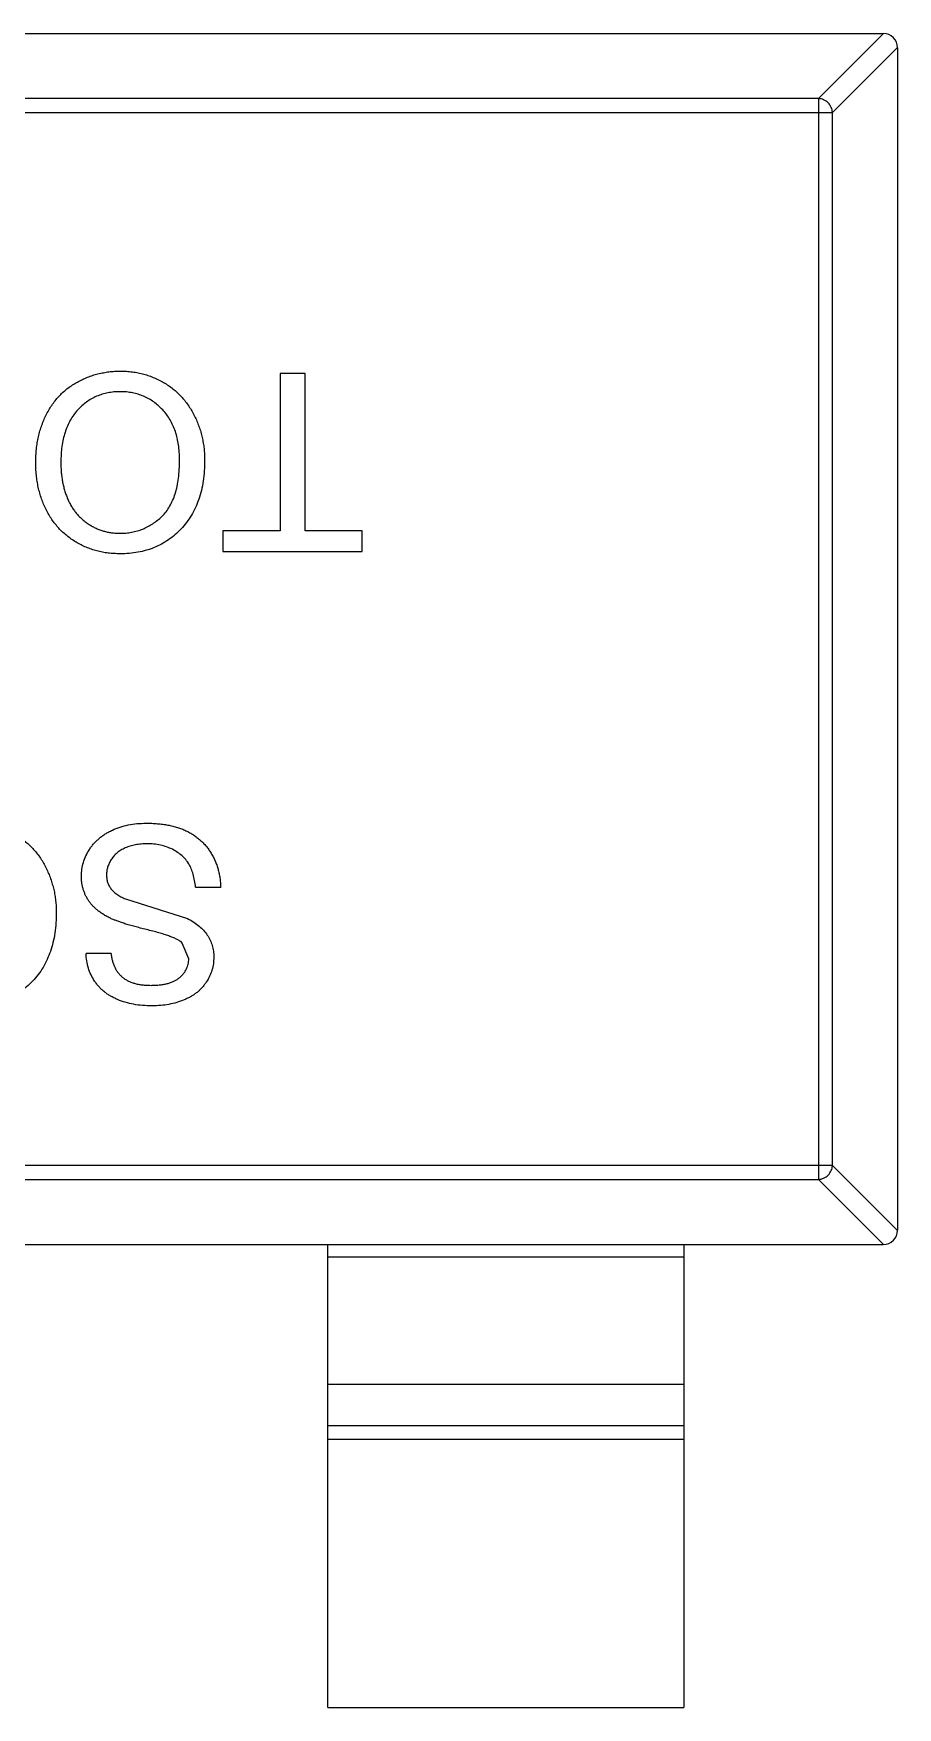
# Model space of a CAD drawing. Header units: millimetres. Extents: x -67 to 102, y -58 to 29.
# Drawn here: x 66.139 to 67.353, y -3.354 to -1.004 of the extents above; entities that cross this region are included whole.
import ezdxf

# ---------------------------------------------------------------- set-up
doc = ezdxf.new("R2010")
doc.units = ezdxf.units.MM
doc.header["$LTSCALE"] = 1.21
doc.header["$MEASUREMENT"] = 0
doc.layers.get('0').update_dxf_attribs({"linetype": 'CONTINUOUS'})

msp = doc.modelspace()

# ---------------------------------------------------------------- linework, layer by layer
at = {"color": 7, "linetype": 'Continuous'}
for p, q in [((64.3725, -1.0036), (67.3325, -1.0036)), ((67.2414, -1.095), (67.3328, -1.0036)), ((67.3525, -1.0233), (67.2611, -1.1147)), ((67.3525, -1.0236), (67.3525, -2.6836)), ((67.2414, -1.095), (64.4636, -1.095)), ((67.2414, -1.095), (67.2414, -2.6122)), ((64.4439, -1.1147), (67.2611, -1.1147)), ((67.2611, -2.5925), (67.2611, -1.1147)), ((66.4855, -1.4808), (66.4855, -1.7019)), ((66.5208, -1.4808), (66.4855, -1.4808)), ((66.5208, -1.7019), (66.5208, -1.4808)), ((66.4054, -1.7019), (66.4054, -1.7308)), ((66.4855, -1.7019), (66.4054, -1.7019)), ((66.6009, -1.7019), (66.5208, -1.7019)), ((66.6009, -1.7308), (66.6009, -1.7019)), ((66.4054, -1.7308), (66.6009, -1.7308)), ((66.3669, -2.2019), (66.4022, -2.2019)), ((66.2686, -2.2184), (66.3556, -2.2461)), ((66.2483, -2.2949), (66.2131, -2.2949)), ((66.3573, -2.3025), (66.3483, -2.2804)), ((67.2611, -2.5925), (64.4439, -2.5925)), ((67.2611, -2.5925), (67.3525, -2.6839)), ((64.4636, -2.6122), (67.2414, -2.6122)), ((67.3328, -2.7036), (67.2414, -2.6122)), ((64.3725, -2.7036), (67.3325, -2.7036)), ((66.5525, -3.3536), (66.5525, -2.7036)), ((67.0525, -2.7214), (66.5525, -2.7214)), ((67.0525, -2.7036), (67.0525, -3.3536)), ((66.5525, -2.8996), (67.0525, -2.8996)), ((66.5525, -2.9576), (67.0525, -2.9576)), ((67.0525, -2.9774), (66.5525, -2.9774)), ((66.5525, -3.3536), (67.0525, -3.3536))]:
    msp.add_line(p, q, dxfattribs=at)
for centre, start, end in [((67.3325, -1.0236), 0, 90), ((67.3325, -2.6836), 270, 0)]:
    msp.add_arc(centre, 0.02, start, end, dxfattribs=at)
for points, knots in [([(67.2611, -1.1147), (67.261, -1.1122), (67.2599, -1.1071), (67.2555, -1.1006), (67.249, -1.0962), (67.2439, -1.0951), (67.2414, -1.095)], [0, 0, 0, 0, 0.249032, 0.5, 0.750968, 1, 1, 1, 1]), ([(66.1425, -1.6054), (66.1426, -1.6023), (66.1427, -1.5961), (66.1434, -1.5871), (66.1446, -1.5783), (66.1462, -1.5697), (66.1484, -1.5614), (66.151, -1.5533), (66.1541, -1.5455), (66.1577, -1.5379), (66.1617, -1.5307), (66.1661, -1.5239), (66.1709, -1.5176), (66.1761, -1.5117), (66.1817, -1.5063), (66.1877, -1.5014), (66.1941, -1.4968), (66.2009, -1.4928), (66.2079, -1.4893), (66.2151, -1.4861), (66.2224, -1.4835), (66.2299, -1.4813), (66.2375, -1.4797), (66.2453, -1.4784), (66.2532, -1.4777), (66.2585, -1.4776), (66.2611, -1.4776)], [0, 0, 0, 0, 0.04756, 0.093962, 0.139112, 0.183626, 0.227457, 0.270703, 0.313611, 0.35626, 0.398366, 0.439557, 0.480045, 0.519888, 0.559658, 0.599421, 0.639208, 0.679668, 0.72002, 0.759859, 0.79956, 0.839199, 0.878956, 0.918794, 0.959083, 1, 1, 1, 1]), ([(66.2611, -1.4776), (66.264, -1.4776), (66.2697, -1.4777), (66.2781, -1.4786), (66.2863, -1.4798), (66.2943, -1.4817), (66.302, -1.4841), (66.3095, -1.487), (66.3168, -1.4904), (66.3238, -1.4944), (66.3304, -1.4988), (66.3367, -1.5036), (66.3426, -1.5088), (66.348, -1.5145), (66.3531, -1.5204), (66.3576, -1.5268), (66.3619, -1.5335), (66.3656, -1.5406), (66.3689, -1.5479), (66.3718, -1.5554), (66.3743, -1.563), (66.3762, -1.5707), (66.3778, -1.5785), (66.3789, -1.5864), (66.3796, -1.5944), (66.3797, -1.5998), (66.3797, -1.6025)], [0, 0, 0, 0, 0.044697, 0.088534, 0.131409, 0.173814, 0.215715, 0.257247, 0.298848, 0.340604, 0.382029, 0.42297, 0.463632, 0.504048, 0.544591, 0.584964, 0.626265, 0.667979, 0.709943, 0.751382, 0.792619, 0.833948, 0.875008, 0.916446, 0.957907, 1, 1, 1, 1]), ([(66.2613, -1.5064), (66.2583, -1.5065), (66.2525, -1.5067), (66.2439, -1.5079), (66.2358, -1.51), (66.228, -1.5127), (66.2207, -1.5165), (66.2138, -1.5208), (66.2073, -1.5262), (66.2012, -1.5322), (66.1957, -1.539), (66.1908, -1.5465), (66.1869, -1.5548), (66.1834, -1.5636), (66.1809, -1.5732), (66.1791, -1.5834), (66.178, -1.5943), (66.1779, -1.6018), (66.1778, -1.6056)], [0, 0, 0, 0, 0.061055, 0.119545, 0.176806, 0.232956, 0.288583, 0.344667, 0.401662, 0.46054, 0.520477, 0.581213, 0.643431, 0.707961, 0.775371, 0.846414, 0.921152, 1, 1, 1, 1]), ([(66.3445, -1.6021), (66.3444, -1.5985), (66.3443, -1.5914), (66.3431, -1.5812), (66.3413, -1.5715), (66.3388, -1.5624), (66.3354, -1.5539), (66.3313, -1.546), (66.3265, -1.5386), (66.3209, -1.532), (66.3148, -1.526), (66.3083, -1.5207), (66.3014, -1.5163), (66.2941, -1.5127), (66.2864, -1.5099), (66.2784, -1.5079), (66.27, -1.5067), (66.2642, -1.5065), (66.2613, -1.5064)], [0, 0, 0, 0, 0.075964, 0.148125, 0.217201, 0.2833, 0.347202, 0.4093, 0.470426, 0.531588, 0.591739, 0.650258, 0.707303, 0.764208, 0.821148, 0.879119, 0.938423, 1, 1, 1, 1]), ([(66.261, -1.734), (66.2582, -1.7339), (66.2526, -1.7338), (66.2443, -1.7331), (66.2362, -1.7318), (66.2283, -1.73), (66.2207, -1.7277), (66.2132, -1.7249), (66.206, -1.7215), (66.1991, -1.7177), (66.1924, -1.7134), (66.1861, -1.7086), (66.1802, -1.7035), (66.1747, -1.698), (66.1697, -1.6921), (66.165, -1.6857), (66.1607, -1.679), (66.1569, -1.6718), (66.1535, -1.6644), (66.1506, -1.6567), (66.1481, -1.6488), (66.146, -1.6406), (66.1445, -1.6321), (66.1433, -1.6234), (66.1427, -1.6145), (66.1426, -1.6084), (66.1425, -1.6054)], [0, 0, 0, 0, 0.043099, 0.085587, 0.126908, 0.167967, 0.20845, 0.249025, 0.289281, 0.33001, 0.370598, 0.410466, 0.450033, 0.489688, 0.529116, 0.569037, 0.609703, 0.650759, 0.692509, 0.734219, 0.776707, 0.819552, 0.863351, 0.907839, 0.953334, 1, 1, 1, 1]), ([(66.1778, -1.6056), (66.1778, -1.6081), (66.1779, -1.613), (66.1784, -1.6201), (66.1791, -1.627), (66.1802, -1.6337), (66.1817, -1.6402), (66.1834, -1.6464), (66.1854, -1.6523), (66.1878, -1.6581), (66.1904, -1.6635), (66.1934, -1.6687), (66.1967, -1.6735), (66.2002, -1.678), (66.2041, -1.6821), (66.2082, -1.686), (66.2126, -1.6896), (66.2173, -1.6928), (66.2222, -1.6957), (66.2273, -1.6982), (66.2325, -1.7004), (66.2379, -1.7021), (66.2434, -1.7035), (66.249, -1.7045), (66.2549, -1.705), (66.2588, -1.7051), (66.2608, -1.7052)], [0, 0, 0, 0, 0.050852, 0.099752, 0.147438, 0.194086, 0.239171, 0.28334, 0.326577, 0.368936, 0.410572, 0.451051, 0.490877, 0.530044, 0.568937, 0.607578, 0.64642, 0.685679, 0.724799, 0.763513, 0.802173, 0.84074, 0.879649, 0.919071, 0.959098, 1, 1, 1, 1]), ([(66.2608, -1.7052), (66.2636, -1.7051), (66.2691, -1.705), (66.2773, -1.7038), (66.2852, -1.7019), (66.2928, -1.6994), (66.3, -1.696), (66.3069, -1.6918), (66.3136, -1.687), (66.3199, -1.6815), (66.3258, -1.6751), (66.3308, -1.6675), (66.335, -1.659), (66.3386, -1.6495), (66.3412, -1.6391), (66.3431, -1.6276), (66.3443, -1.6152), (66.3444, -1.6066), (66.3445, -1.6021)], [0, 0, 0, 0, 0.055943, 0.110382, 0.164048, 0.216759, 0.269601, 0.323009, 0.377581, 0.433449, 0.490922, 0.550625, 0.613117, 0.679861, 0.751358, 0.828261, 0.910795, 1, 1, 1, 1]), ([(66.3797, -1.6025), (66.3796, -1.6075), (66.3795, -1.6173), (66.3779, -1.6315), (66.3753, -1.6449), (66.3716, -1.6574), (66.367, -1.6691), (66.3613, -1.68), (66.3545, -1.69), (66.3468, -1.6992), (66.3381, -1.7073), (66.329, -1.7145), (66.3191, -1.7205), (66.3086, -1.7255), (66.2976, -1.7293), (66.2859, -1.732), (66.2736, -1.7337), (66.2653, -1.7339), (66.261, -1.734)], [0, 0, 0, 0, 0.075226, 0.146575, 0.2145, 0.27953, 0.342403, 0.403496, 0.463762, 0.523864, 0.583252, 0.641302, 0.698898, 0.756295, 0.814628, 0.874325, 0.935783, 1, 1, 1, 1]), ([(66.0528, -2.1122), (66.0557, -2.1122), (66.0614, -2.1123), (66.0698, -2.1132), (66.078, -2.1145), (66.086, -2.1163), (66.0937, -2.1187), (66.1012, -2.1216), (66.1085, -2.125), (66.1154, -2.129), (66.1221, -2.1334), (66.1284, -2.1382), (66.1343, -2.1434), (66.1396, -2.1491), (66.1447, -2.155), (66.1493, -2.1614), (66.1535, -2.1681), (66.1572, -2.1752), (66.1606, -2.1825), (66.1634, -2.19), (66.1659, -2.1976), (66.1679, -2.2053), (66.1695, -2.2131), (66.1705, -2.221), (66.1713, -2.229), (66.1714, -2.2344), (66.1714, -2.2371)], [0, 0, 0, 0, 0.044697, 0.088534, 0.131409, 0.173814, 0.215715, 0.257247, 0.298848, 0.340604, 0.382029, 0.42297, 0.463632, 0.504048, 0.544591, 0.584964, 0.626265, 0.667979, 0.709943, 0.751382, 0.792619, 0.833948, 0.875008, 0.916446, 0.957907, 1, 1, 1, 1]), ([(66.2067, -2.1864), (66.2068, -2.1831), (66.207, -2.1766), (66.2093, -2.1671), (66.2128, -2.1578), (66.2169, -2.1504), (66.2208, -2.1448), (66.224, -2.1408), (66.2276, -2.1371), (66.2315, -2.1335), (66.2357, -2.1302), (66.2402, -2.1272), (66.245, -2.1244), (66.2519, -2.121), (66.261, -2.1174), (66.2726, -2.1144), (66.2848, -2.1125), (66.2932, -2.1123), (66.2974, -2.1122)], [0, 0, 0, 0, 0.074816, 0.148535, 0.223872, 0.301297, 0.340894, 0.38034, 0.420127, 0.45995, 0.500831, 0.541907, 0.584439, 0.62808, 0.717267, 0.80786, 0.901925, 1, 1, 1, 1]), ([(66.2974, -2.1122), (66.3002, -2.1122), (66.3055, -2.1123), (66.3133, -2.1128), (66.3208, -2.1136), (66.328, -2.1147), (66.3348, -2.1162), (66.3413, -2.118), (66.3475, -2.1201), (66.3533, -2.1226), (66.3588, -2.1254), (66.364, -2.1285), (66.3689, -2.132), (66.3735, -2.1358), (66.3778, -2.1399), (66.3817, -2.1444), (66.3854, -2.1491), (66.3888, -2.1542), (66.3917, -2.1596), (66.3944, -2.1651), (66.3967, -2.1708), (66.3985, -2.1767), (66.4, -2.1828), (66.4011, -2.189), (66.4019, -2.1954), (66.4021, -2.1998), (66.4022, -2.2019)], [0, 0, 0, 0, 0.052493, 0.102825, 0.151397, 0.198033, 0.242876, 0.285999, 0.327849, 0.368395, 0.407852, 0.446838, 0.485166, 0.523341, 0.561602, 0.59992, 0.638496, 0.677791, 0.71729, 0.756605, 0.796068, 0.835886, 0.875714, 0.916263, 0.95776, 1, 1, 1, 1]), ([(66.299, -2.141), (66.2962, -2.1411), (66.2907, -2.1412), (66.2827, -2.1424), (66.2752, -2.1442), (66.2683, -2.1468), (66.262, -2.15), (66.2566, -2.1538), (66.252, -2.1582), (66.2483, -2.1632), (66.2455, -2.1684), (66.2434, -2.1737), (66.2421, -2.1792), (66.242, -2.1828), (66.2419, -2.1847)], [0, 0, 0, 0, 0.105584, 0.205868, 0.300947, 0.393002, 0.480949, 0.562874, 0.641461, 0.717742, 0.791772, 0.862716, 0.931777, 1, 1, 1, 1]), ([(66.3669, -2.2019), (66.3665, -2.1988), (66.3658, -2.1927), (66.3637, -2.1841), (66.361, -2.1763), (66.3577, -2.1693), (66.3533, -2.1632), (66.348, -2.1577), (66.3416, -2.1529), (66.3343, -2.1486), (66.3262, -2.1453), (66.3176, -2.1428), (66.3084, -2.1413), (66.3022, -2.1411), (66.299, -2.141)], [0, 0, 0, 0, 0.093796, 0.180188, 0.260363, 0.334847, 0.407093, 0.481448, 0.559271, 0.64227, 0.728586, 0.815978, 0.906035, 1, 1, 1, 1]), ([(66.2419, -2.1847), (66.242, -2.1865), (66.2422, -2.19), (66.2432, -2.1951), (66.2453, -2.1999), (66.2479, -2.2043), (66.2516, -2.2084), (66.2563, -2.2122), (66.262, -2.2156), (66.2663, -2.2174), (66.2686, -2.2184)], [0, 0, 0, 0, 0.117768, 0.230176, 0.339843, 0.450625, 0.566943, 0.696021, 0.839438, 1, 1, 1, 1]), ([(66.25, -2.2468), (66.2482, -2.246), (66.2447, -2.2444), (66.2397, -2.2416), (66.235, -2.2387), (66.2307, -2.2356), (66.2268, -2.2324), (66.2233, -2.229), (66.22, -2.2254), (66.2172, -2.2216), (66.2147, -2.2177), (66.2125, -2.2137), (66.2108, -2.2095), (66.2092, -2.2051), (66.2081, -2.2006), (66.2072, -2.196), (66.2067, -2.1912), (66.2067, -2.188), (66.2067, -2.1864)], [0, 0, 0, 0, 0.074931, 0.147078, 0.216364, 0.282503, 0.346688, 0.408836, 0.469262, 0.528432, 0.587001, 0.644416, 0.702189, 0.759767, 0.81849, 0.877633, 0.93802, 1, 1, 1, 1]), ([(66.1714, -2.2371), (66.1713, -2.2421), (66.1711, -2.2519), (66.1696, -2.2661), (66.167, -2.2795), (66.1633, -2.292), (66.1587, -2.3037), (66.153, -2.3147), (66.1462, -2.3247), (66.1384, -2.3338), (66.1298, -2.3419), (66.1206, -2.3491), (66.1108, -2.3552), (66.1003, -2.3601), (66.0892, -2.3639), (66.0776, -2.3666), (66.0653, -2.3683), (66.0569, -2.3685), (66.0527, -2.3686)], [0, 0, 0, 0, 0.075226, 0.146575, 0.2145, 0.27953, 0.342403, 0.403496, 0.463762, 0.523864, 0.583252, 0.641302, 0.698898, 0.756295, 0.814628, 0.874325, 0.935783, 1, 1, 1, 1]), ([(66.3483, -2.2804), (66.3475, -2.2796), (66.3455, -2.278), (66.342, -2.2758), (66.3375, -2.2736), (66.3322, -2.2715), (66.326, -2.2693), (66.319, -2.267), (66.311, -2.2648), (66.3024, -2.2626), (66.2937, -2.2605), (66.2855, -2.2583), (66.2779, -2.2563), (66.271, -2.2543), (66.2647, -2.2523), (66.2592, -2.2504), (66.2544, -2.2486), (66.2514, -2.2474), (66.25, -2.2468)], [0, 0, 0, 0, 0.032743, 0.07241, 0.119611, 0.174673, 0.237345, 0.308352, 0.38763, 0.474784, 0.563332, 0.645136, 0.720203, 0.789134, 0.851497, 0.907331, 0.956969, 1, 1, 1, 1]), ([(66.3556, -2.2461), (66.3586, -2.2477), (66.3643, -2.2508), (66.3719, -2.2563), (66.3783, -2.2623), (66.3836, -2.269), (66.3876, -2.2762), (66.3904, -2.2838), (66.3923, -2.2918), (66.3925, -2.2974), (66.3925, -2.3002)], [0, 0, 0, 0, 0.144805, 0.279512, 0.406394, 0.527502, 0.645393, 0.761885, 0.878942, 1, 1, 1, 1]), ([(66.3058, -2.3686), (66.3013, -2.3685), (66.2927, -2.3683), (66.2801, -2.3667), (66.2684, -2.3638), (66.2592, -2.3607), (66.2523, -2.3574), (66.2475, -2.3549), (66.243, -2.352), (66.2389, -2.3489), (66.2349, -2.3455), (66.2314, -2.3418), (66.2281, -2.338), (66.2242, -2.3324), (66.2199, -2.325), (66.2163, -2.3155), (66.2138, -2.3054), (66.2133, -2.2984), (66.2131, -2.2949)], [0, 0, 0, 0, 0.100475, 0.195644, 0.286083, 0.372983, 0.415026, 0.456052, 0.495939, 0.535566, 0.574087, 0.612519, 0.651081, 0.689513, 0.766237, 0.84235, 0.919974, 1, 1, 1, 1]), ([(66.2483, -2.2949), (66.2485, -2.2967), (66.249, -2.3002), (66.2501, -2.3053), (66.2516, -2.31), (66.2534, -2.3144), (66.2555, -2.3184), (66.2581, -2.3221), (66.261, -2.3254), (66.2642, -2.3285), (66.2678, -2.3311), (66.2719, -2.3335), (66.2763, -2.3354), (66.2811, -2.337), (66.2864, -2.3383), (66.292, -2.3392), (66.2981, -2.3396), (66.3022, -2.3397), (66.3044, -2.3398)], [0, 0, 0, 0, 0.067155, 0.131403, 0.192732, 0.251253, 0.307704, 0.362699, 0.417778, 0.472304, 0.527873, 0.58523, 0.645057, 0.707952, 0.774434, 0.84494, 0.920404, 1, 1, 1, 1]), ([(66.3044, -2.3398), (66.3066, -2.3397), (66.3109, -2.3397), (66.3171, -2.3391), (66.3229, -2.3383), (66.3282, -2.3371), (66.333, -2.3356), (66.3374, -2.3337), (66.3413, -2.3315), (66.3447, -2.3289), (66.3476, -2.3261), (66.3502, -2.3231), (66.3524, -2.3201), (66.3542, -2.3168), (66.3556, -2.3134), (66.3565, -2.3099), (66.3572, -2.3062), (66.3573, -2.3037), (66.3573, -2.3025)], [0, 0, 0, 0, 0.091511, 0.177143, 0.257108, 0.331198, 0.400592, 0.465625, 0.526973, 0.585443, 0.641399, 0.695044, 0.746782, 0.796959, 0.847545, 0.897439, 0.947649, 1, 1, 1, 1]), ([(66.3925, -2.3002), (66.3924, -2.3033), (66.3922, -2.3094), (66.3901, -2.3185), (66.3867, -2.3272), (66.3829, -2.3341), (66.3792, -2.3393), (66.3761, -2.3431), (66.3727, -2.3465), (66.369, -2.3498), (66.3649, -2.3527), (66.3606, -2.3555), (66.3559, -2.3579), (66.3493, -2.361), (66.3405, -2.3641), (66.3294, -2.3667), (66.3178, -2.3683), (66.3098, -2.3685), (66.3058, -2.3686)], [0, 0, 0, 0, 0.074995, 0.149165, 0.223664, 0.300412, 0.33957, 0.378921, 0.418096, 0.45823, 0.498427, 0.539708, 0.582216, 0.625824, 0.715481, 0.807384, 0.901634, 1, 1, 1, 1]), ([(67.2414, -2.6122), (67.2439, -2.6121), (67.249, -2.6109), (67.2555, -2.6065), (67.2599, -2.6001), (67.261, -2.595), (67.2611, -2.5925)], [0, 0, 0, 0, 0.249032, 0.5, 0.750968, 1, 1, 1, 1])]:
    msp.add_open_spline(points, degree=3, knots=knots, dxfattribs=at)

doc.saveas('drawing.dxf')
